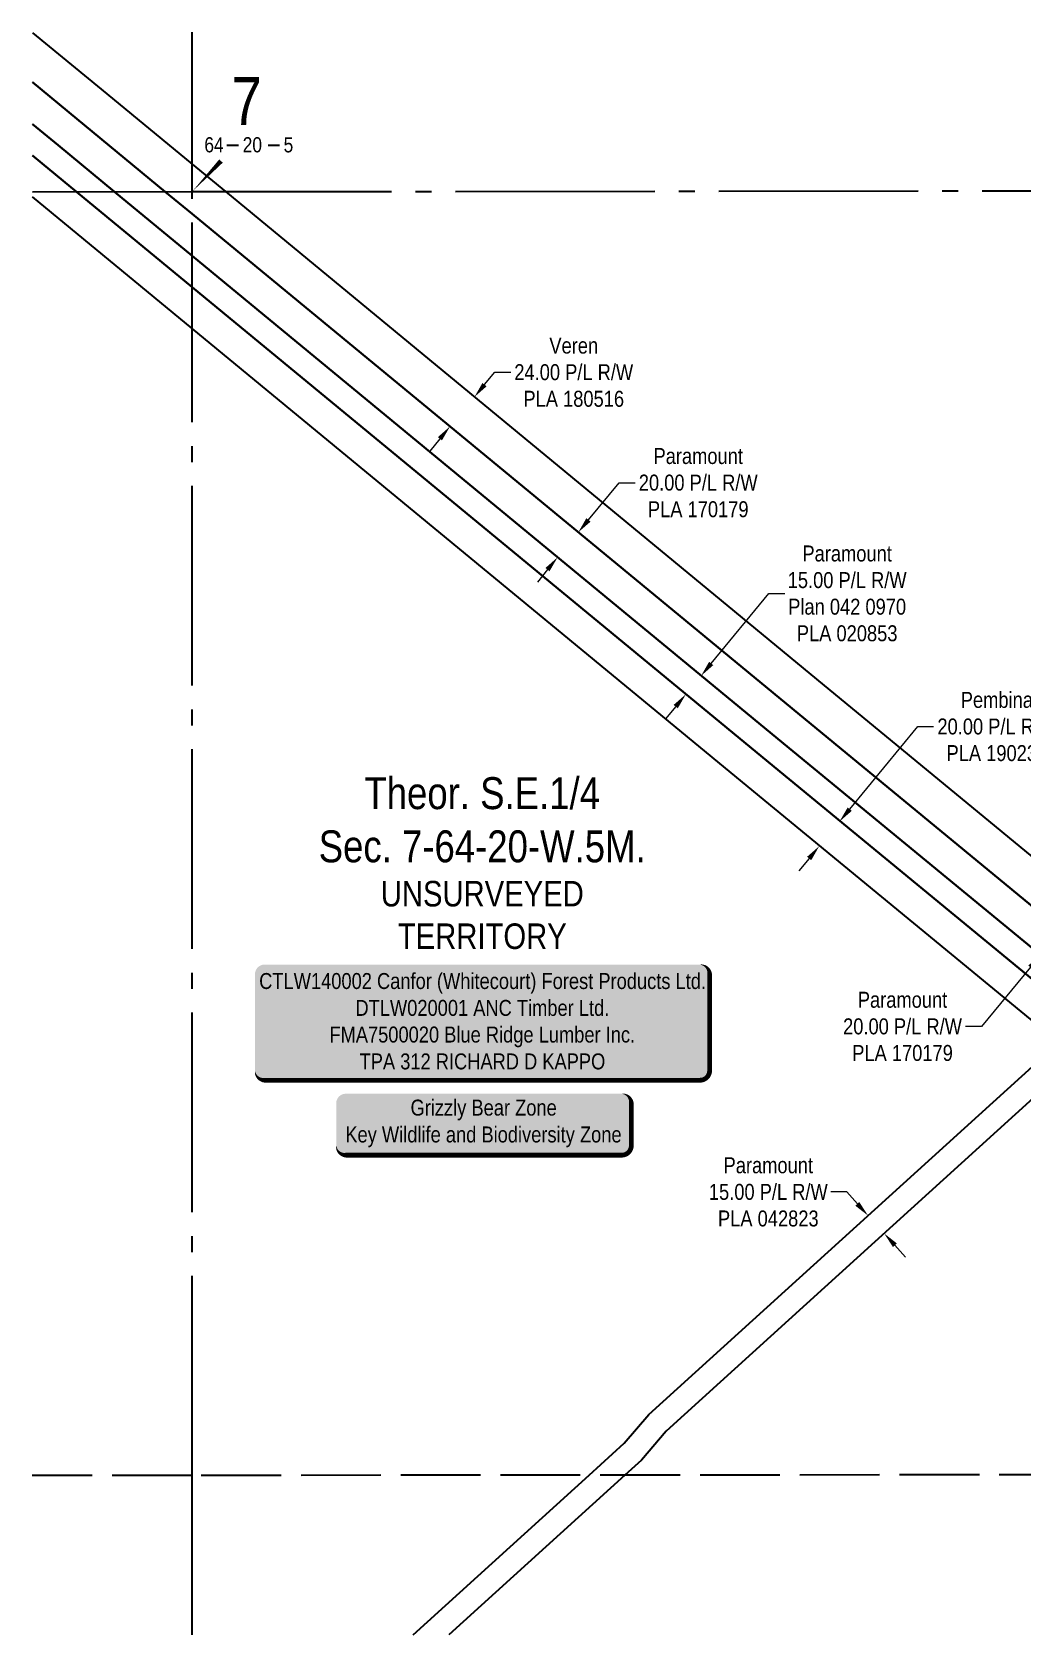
# Model space of a CAD drawing. Extents: x 499049 to 502704, y 6040696 to 6043429.
# Drawn here: x 499049 to 499669, y 6040854 to 6041859 of the extents above; entities that cross this region are included whole.
import ezdxf
from ezdxf.enums import TextEntityAlignment as Align

# ---------------------------------------------------------------- set-up
doc = ezdxf.new("R2010")
doc.units = 0
doc.header["$LTSCALE"] = 5
doc.linetypes.add('foc-QUARTERLINE', pattern=[33, 25, -3, 2, -3])
doc.linetypes.add('foc-UNSURVEYED', pattern=[12.5, 10, -2.5])
for name, color, linetype in [('10', 1, 'Continuous'), ('9', 3, 'Continuous'), ('AS-SURFACE IMPACT', 7, 'Continuous'), ('AS-WILDLIFE-BLOCK', 131, 'Continuous'), ('C-SYMBOL', 7, 'Continuous'), ('F-RW', 190, 'Continuous'), ('L-SECLBL', 7, 'Continuous'), ('L-SECQ', 8, 'foc-QUARTERLINE'), ('L-UNS-T', 3, 'Continuous'), ('L-USEC', 7, 'foc-UNSURVEYED')]:
    doc.layers.add(name, color=color, linetype=linetype)
doc.layers.add('F-RW-T', color=190, linetype='Continuous', lineweight=9)
doc.styles.add('175L', font='ARIALN.TTF', dxfattribs={"height": 20})
doc.styles.add('80', font='ARIALN.TTF', dxfattribs={"height": 10})
doc.styles.add('80CG', font='ARIALN.TTF', dxfattribs={"height": 10})
doc.styles.add('80L', font='ARIALN.TTF', dxfattribs={"height": 10})
doc.styles.add('SIMPLEX', font='ARIALN.TTF')
doc.dimstyles.new('Compass 5 000', dxfattribs={"dimscale": 5, "dimtxt": 9, "dimasz": 2, "dimexe": 0.2, "dimexo": 0.0625, "dimgap": 0.5, "dimtad": 0, "dimtih": 1, "dimtoh": 1, "dimzin": 0, "dimdsep": 46, "dimtxsty": '80CG', "dimcen": 0.1, "dimse1": 1, "dimse2": 1, "dimclrd": 256, "dimclrt": 256, "dimaunit": 1, "dimadec": 4, "dimazin": 0, "dimtfac": 0.06, "dimtofl": 0, "dimtmove": 0, "dimatfit": 1, "dimfxl": 0.2, "dimtolj": 1, "dimtzin": 0, "dimlwd": -1, "dimarcsym": 0})

# ---------------------------------------------------------------- blocks, each defined once
blk = doc.blocks.new('L-SECLBL')
at = {"layer": '9', "color": 7}
for p, q in [((-5.1, -27.8), (-12.3, -27.8)), ((20.7, -27.8), (13.5, -27.8))]:
    blk.add_line(p, q, dxfattribs=at)
at = {"layer": '10', "color": 2, "style": 'SIMPLEX'}
blk.add_attdef('SEC', text='', height=30, dxfattribs=at).set_placement((0, 0), align=Align.MIDDLE)
at = {"layer": '10', "color": 5, "style": '80L'}
blk.add_attdef('TWP', text='', height=9.5, dxfattribs=at).set_placement((-14.4, -27.4), align=Align.MIDDLE_RIGHT)
blk.add_attdef('RGE', text='', height=9.5, dxfattribs=at).set_placement((3.6, -27.4), align=Align.MIDDLE_CENTER)
blk.add_attdef('MER', text='', height=9.5, dxfattribs=at).set_placement((23.2, -27.4), align=Align.MIDDLE_LEFT)
blk = doc.blocks.new('*U636')
h = blk.add_hatch(color=255)
edge = h.paths.add_edge_path()
edge.add_line((-86.5, -20), (86.5, -20))
edge.add_arc((86.5, -14), 6, 270, 360)
edge.add_line((92.5, -14), (92.5, 12.5))
edge.add_arc((86.5, 12.5), 6, 0, 90)
edge.add_line((86.5, 18.5), (-86.5, 18.5))
edge.add_arc((-86.5, 12.5), 6, 90, 180)
edge.add_line((-92.5, 12.5), (-92.5, -14))
edge.add_arc((-86.5, -14), 6, 180, 270)
at = {"color": 131, "flags": 128}
blk.add_lwpolyline([(-86.5, -20, 3, 3, 0), (86.5, -20, 3, 3, 0.414214), (92.5, -14, 3, 3, 0), (92.5, 12.5, 3, 0, 0.414214), (86.5, 18.5, 0, 0, 0), (-86.5, 18.5, 0, 0, 0.414214), (-92.5, 12.5, 0, 0, 0), (-92.5, -14, 0, 3, 0.414214)], format="xyseb", close=True, dxfattribs=at)
at = {"color": 131, "style": '80'}
blk.add_attdef('ENTER_TEXT_001', (-36, -5), '', height=10, dxfattribs=at)
blk = doc.blocks.new('*U576')
h = blk.add_hatch(color=255)
edge = h.paths.add_edge_path()
edge.add_line((-136.5, -37), (136.5, -37))
edge.add_arc((136.5, -31), 6, 270, 360)
edge.add_line((142.5, -31), (142.5, 29.5))
edge.add_arc((136.5, 29.5), 6, 0, 90)
edge.add_line((136.5, 35.5), (-136.5, 35.5))
edge.add_arc((-136.5, 29.5), 6, 90, 180)
edge.add_line((-142.5, 29.5), (-142.5, -31))
edge.add_arc((-136.5, -31), 6, 180, 270)
at = {"color": 44, "flags": 128}
blk.add_lwpolyline([(-136.5, -37, 3, 3, 0), (136.5, -37, 3, 3, 0.414214), (142.5, -31, 3, 3, 0), (142.5, 29.5, 3, 0, 0.414214), (136.5, 35.5, 0, 0, 0), (-136.5, 35.5, 0, 0, 0.414214), (-142.5, 29.5, 0, 0, 0), (-142.5, -31, 0, 3, 0.414214)], format="xyseb", close=True, dxfattribs=at)
at = {"color": 44, "style": '80'}
blk.add_attdef('ENTER_TEXT_001', (-36, -5), '', height=10, dxfattribs=at)
blk = doc.blocks.new('*D588')
at = {"layer": 'F-RW-T', "transparency": 16777216}
for p, q in [((499561.4, 6041371.6), (499604, 6041423.4)), ((499604, 6041423.4), (499614, 6041423.4)), ((499536, 6041340.8), (499529.6, 6041333))]:
    blk.add_line(p, q, dxfattribs=at)
for points in [[(499560.1, 6041372.7), (499562.7, 6041370.6), (499555, 6041363.9)], [(499534.7, 6041341.8), (499537.3, 6041339.7), (499542.3, 6041348.5)]]:
    blk.add_solid(points, dxfattribs=at)
at = {"layer": 'F-RW-T', "transparency": 16777216, "insert": (499653.6, 6041423.4), "char_height": 10, "attachment_point": 5, "style": '80CG'}
blk.add_mtext('\\A1;Pembina\\P20.00 P/L R/W^JPLA 190239', dxfattribs=at)
blk = doc.blocks.new('*D589')
at = {"layer": 'F-RW-T', "transparency": 16777216}
for p, q in [((499474.6, 6041463), (499510.7, 6041506.8)), ((499510.7, 6041506.8), (499520.7, 6041506.8)), ((499452.4, 6041435.9), (499446, 6041428.2))]:
    blk.add_line(p, q, dxfattribs=at)
for points in [[(499473.3, 6041464), (499475.9, 6041461.9), (499468.3, 6041455.2)], [(499451.1, 6041437), (499453.7, 6041434.9), (499458.8, 6041443.7)]]:
    blk.add_solid(points, dxfattribs=at)
at = {"layer": 'F-RW-T', "transparency": 16777216, "insert": (499559.8, 6041506.8), "char_height": 10, "attachment_point": 5, "style": '80CG'}
blk.add_mtext('\\A1;Paramount\\P15.00 P/L R/W ^JPlan 042 0970\\PPLA 020853', dxfattribs=at)
blk = doc.blocks.new('*D590')
at = {"layer": 'F-RW-T', "transparency": 16777216}
for p, q in [((499559.5, 6041131.8), (499549.5, 6041131.8)), ((499566.2, 6041124.4), (499559.5, 6041131.8)), ((499589.7, 6041098.4), (499596.4, 6041091))]:
    blk.add_line(p, q, dxfattribs=at)
for points in [[(499567.4, 6041125.5), (499564.9, 6041123.2), (499572.9, 6041117)], [(499590.9, 6041099.6), (499588.5, 6041097.3), (499583, 6041105.8)]]:
    blk.add_solid(points, dxfattribs=at)
at = {"layer": 'F-RW-T', "transparency": 16777216, "insert": (499510.4, 6041131.8), "char_height": 10, "attachment_point": 5, "style": '80CG'}
blk.add_mtext('\\A1;Paramount\\P15.00 P/L R/W\\PPLA 042823', dxfattribs=at)
blk = doc.blocks.new('*D591')
at = {"layer": 'F-RW-T', "transparency": 16777216}
for p, q in [((499397.7, 6041552.9), (499417, 6041576.2)), ((499417, 6041576.2), (499427, 6041576.2)), ((499372, 6041521.8), (499365.7, 6041514))]:
    blk.add_line(p, q, dxfattribs=at)
for points in [[(499396.4, 6041554), (499399, 6041551.8), (499391.4, 6041545.2)], [(499370.8, 6041522.8), (499373.3, 6041520.7), (499378.4, 6041529.5)]]:
    blk.add_solid(points, dxfattribs=at)
at = {"layer": 'F-RW-T', "transparency": 16777216, "insert": (499466.5, 6041576.2), "char_height": 10, "attachment_point": 5, "style": '80CG'}
blk.add_mtext('\\A1;Paramount\\P20.00 P/L R/W\\PPLA 170179', dxfattribs=at)
blk = doc.blocks.new('*D592')
at = {"layer": 'F-RW-T', "transparency": 16777216}
for p, q in [((499332.6, 6041637.7), (499339, 6041645.4)), ((499339, 6041645.4), (499349, 6041645.4)), ((499304.6, 6041603.7), (499298.3, 6041596))]:
    blk.add_line(p, q, dxfattribs=at)
for points in [[(499331.3, 6041638.7), (499333.9, 6041636.6), (499326.3, 6041630)], [(499303.4, 6041604.8), (499305.9, 6041602.7), (499311, 6041611.5)]]:
    blk.add_solid(points, dxfattribs=at)
at = {"layer": 'F-RW-T', "transparency": 16777216, "insert": (499388.5, 6041645.4), "char_height": 10, "attachment_point": 5, "style": '80CG'}
blk.add_mtext('\\A1;Veren\\P24.00 P/L R/W\\PPLA 180516', dxfattribs=at)
blk = doc.blocks.new('*D600')
at = {"layer": 'F-RW-T', "transparency": 16777216}
for p, q in [((499700, 6041303.5), (499706.3, 6041311.3)), ((499674.6, 6041272.6), (499644, 6041235.5)), ((499644, 6041235.5), (499634, 6041235.5))]:
    blk.add_line(p, q, dxfattribs=at)
for points in [[(499698.7, 6041304.6), (499701.3, 6041302.5), (499693.6, 6041295.8)], [(499673.3, 6041273.7), (499675.8, 6041271.6), (499680.9, 6041280.3)]]:
    blk.add_solid(points, dxfattribs=at)
at = {"layer": 'F-RW-T', "transparency": 16777216, "insert": (499594.5, 6041235.5), "char_height": 10, "attachment_point": 5, "style": '80CG'}
blk.add_mtext('\\A1;Paramount\\P20.00 P/L R/W\\PPLA 170179', dxfattribs=at)

msp = doc.modelspace()

# ---------------------------------------------------------------- linework, layer by layer
at = {"layer": 'F-RW', "flags": 128}
for points in [[(499049.388, 6041858.182), (499092.477, 6041822.748), (499149.382, 6041775.823), (499170.255, 6041758.61), (499540.637, 6041453.195), (499889.044, 6041166.187)], [(499878.881, 6041143.432), (499525.367, 6041434.688), (499149.38, 6041744.726), (499132.589, 6041758.571), (499077.209, 6041804.239), (499049.386, 6041827.121)], [(499049.386, 6041827.121), (499077.209, 6041804.239), (499132.589, 6041758.571), (499149.38, 6041744.726), (499525.367, 6041434.688), (499878.881, 6041143.432)], [(499049.384, 6041800.857), (499065.414, 6041787.661), (499100.72, 6041758.536), (499149.378, 6041718.4), (499512.872, 6041418.554), (499718.716, 6041249.256), (499730.428, 6041239.624), (499870.439, 6041124.473), (499912.047, 6041117.793), (499955.187, 6041135.882), (499985.351, 6041148.446), (500133.476, 6041209.551), (500138.978, 6041196.185), (499985.345, 6041132.207), (499955.181, 6041119.647), (499914.659, 6041102.772), (499864.131, 6041110.255), (499719.208, 6041229.445), (499707.497, 6041239.078), (499503.343, 6041406.98), (499149.377, 6041698.748), (499076.871, 6041758.509), (499055.437, 6041776.18), (499049.383, 6041781.168)], [(499718.716, 6041249.256), (499512.872, 6041418.554), (499149.378, 6041718.4), (499100.72, 6041758.536), (499065.414, 6041787.661), (499049.384, 6041800.857)], [(499049.383, 6041781.168), (499055.437, 6041776.18), (499076.871, 6041758.509), (499149.377, 6041698.748), (499503.343, 6041406.98), (499707.497, 6041239.078), (499719.208, 6041229.445), (499864.13, 6041110.253), (499955.151, 6041035.395), (499982.897, 6041012.576), (499982.867, 6040954.714), (499982.815, 6040854.76)], [(499962.807, 6040854.746), (499962.859, 6040954.699), (499962.884, 6041003.136), (499955.142, 6041009.503), (499704.235, 6041215.859), (499692.523, 6041225.491), (499490.628, 6041391.538), (499149.376, 6041672.826), (499049.381, 6041755.245)], [(499287.848, 6040854.279), (499398.121, 6040954.326), (499420.138, 6040974.308), (499435.648, 6040992.432), (499707.497, 6041239.078), (499718.718, 6041249.257), (499730.428, 6041239.625), (499719.208, 6041229.445), (499446.43, 6040981.957), (499430.92, 6040963.833), (499420.464, 6040954.339), (499310.193, 6040854.295)]]:
    msp.add_lwpolyline(points, dxfattribs=at)
at = {"layer": 'L-SECLBL', "flags": 128}
msp.add_lwpolyline([(499149.381, 6041758.59, 0, 2.998, 0), (499167.486, 6041777.777, 2.998, 2.998, 0)], format="xyseb", dxfattribs=at)
at = {"layer": 'L-SECQ'}
for p, q in [((499149.381, 6041758.59), (499149.388, 6041858.59)), ((499049.381, 6041758.486), (499149.381, 6041758.59)), ((499149.329, 6040954.183), (499149.381, 6041758.59)), ((499149.381, 6041758.59), (499955.405, 6041759.43)), ((499149.322, 6040854.237), (499149.329, 6040954.183))]:
    msp.add_line(p, q, dxfattribs=at)
at = {"layer": 'L-USEC'}
for p, q in [((499149.329, 6040954.183), (499049.106, 6040954.12)), ((499955.123, 6040954.694), (499149.329, 6040954.183))]:
    msp.add_line(p, q, dxfattribs=at)

# ---------------------------------------------------------------- block references
at = {"layer": 'AS-SURFACE IMPACT'}
ref = msp.add_blockref('*U576', (499331.2, 6041238.795), dxfattribs=dict(at, xscale=0.99947592, yscale=0.99947592, zscale=0.99947592))
ref.add_attrib('ENTER_TEXT_001', 'CTLW140002 Canfor (Whitecourt) Forest Products Ltd.', (499191.413, 6041258.979), dxfattribs={"layer": '0', "color": 44, "height": 9.99476, "style": '80'})
ref.add_attrib('ENTER_TEXT_002', 'DTLW020001 ANC Timber Ltd.', (499251.722, 6041242.144), dxfattribs={"layer": '0', "color": 44, "height": 9.99476, "style": '80'})
ref.add_attrib('ENTER_TEXT_003', 'FMA7500020 Blue Ridge Lumber Inc.', (499235.418, 6041225.445), dxfattribs={"layer": '0', "color": 44, "height": 9.99476, "style": '80'})
ref.add_attrib('ENTER_TEXT_004', 'TPA 312 RICHARD D KAPPO', (499254.323, 6041208.61), dxfattribs={"layer": '0', "color": 44, "height": 9.99476, "style": '80'})
at = {"layer": 'AS-WILDLIFE-BLOCK'}
ref = msp.add_blockref('*U636', (499332.115, 6041174.863), dxfattribs=dict(at, xscale=0.99947592, yscale=0.99947592, zscale=0.99947592))
ref.add_attrib('ENTER_TEXT_001', 'Grizzly Bear Zone', (499286.229, 6041179.66), dxfattribs={"layer": '0', "color": 131, "height": 9.99476, "style": '80'})
ref.add_attrib('ENTER_TEXT_002', 'Key Wildlife and Biodiversity Zone', (499245.387, 6041162.832), dxfattribs={"layer": '0', "color": 131, "height": 9.99476, "style": '80'})
at = {"layer": 'L-SECLBL', "xscale": 0.9994779999999973, "yscale": 0.9994779999999973, "zscale": 0.9994779999999973}
msp.add_blockref('L-SECLBL', (499183.537, 6041815.347), dxfattribs=at).add_auto_attribs({'SEC': '7', 'TWP': '64', 'RGE': '20', 'MER': '5'})

# ---------------------------------------------------------------- texts
at = {"layer": 'C-SYMBOL', "color": 3, "insert": (499331.139, 6041391.689), "char_height": 19.98956, "width": 203.1362, "attachment_point": 2, "style": '175L'}
msp.add_mtext('Theor. S.E.1/4\\PSec. 7-64-20-W.5M.', dxfattribs=at)
at = {"layer": 'L-UNS-T', "color": 3, "insert": (499331.2, 6041305.27), "char_height": 15.99165, "attachment_point": 5, "style": '80L'}
msp.add_mtext_dynamic_manual_height_columns('UNSURVEYED TERRITORY', width=126.34776, gutter_width=47.475, heights=[0], dxfattribs=at)

# ---------------------------------------------------------------- dimensions: what is measured, and where the dimension line sits
at = {"layer": 'F-RW-T'}
for base, p1, p2, angle, text, picture, middle in [((499311.004, 6041611.452), (499428.928, 6041545.309), (499413.664, 6041526.798), 230.491021, 'Veren\\P24.00 P/L R/W\\PPLA 180516', '*D592', (499388.531, 6041645.393)), ((499378.404, 6041529.477), (499401.978, 6041536.434), (499389.017, 6041520.722), 230.480832, 'Paramount\\P20.00 P/L R/W\\PPLA 170179', '*D591', (499466.519, 6041576.241)), ((499458.752, 6041443.654), (499564.841, 6041375.812), (499555.319, 6041364.234), 230.564982, 'Paramount\\P15.00 P/L R/W ^JPlan 042 0970\\PPLA 020853', '*D589', (499559.776, 6041506.807)), ((499542.329, 6041348.474), (499647.293, 6041287.926), (499634.574, 6041272.485), 230.519586, 'Pembina\\P20.00 P/L R/W^JPLA 190239', '*D588', (499653.557, 6041423.36)), ((499680.913, 6041280.346), (499854.036, 6041163.902), (499841.311, 6041148.429), 230.56476, 'Paramount\\P20.00 P/L R/W\\PPLA 170179', '*D600', (499594.506, 6041235.519)), ((499572.897, 6041116.957), (499544.668, 6041071.087), (499534.587, 6041082.198), 132.217141, 'Paramount\\P15.00 P/L R/W\\PPLA 042823', '*D590', (499510.373, 6041131.769))]:
    dim = msp.add_linear_dim(base=base, p1=p1, p2=p2, angle=angle, text=text, dimstyle='Compass 5 000', dxfattribs=at)
    dim.commit()
    dim.dimension.update_dxf_attribs({"geometry": picture, "text_midpoint": middle, "dimtype": 161})

doc.saveas('drawing.dxf')
